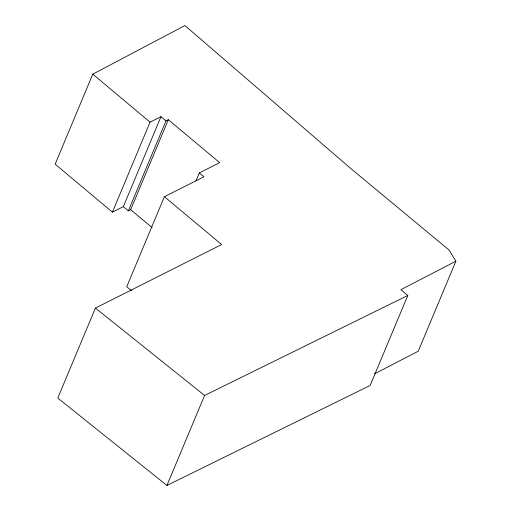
<?xml version="1.0" encoding="UTF-8"?>
<svg xmlns="http://www.w3.org/2000/svg" width="511" height="511" viewBox="0 0 511 511"><rect width="100%" height="100%" fill="white"/><g stroke="black" fill="none" stroke-linecap="round" stroke-linejoin="round"><path stroke-width="0.77" d="M374.506 373.841L418.222 351.229L455.863 261.236L449.214 250.16L351.083 168.783L184.925 25.55L92.778 74.159L55.137 164.152L112.426 212.129L123.336 206.668L160.978 116.674L165.986 120.883L168.323 119.721L219.673 162.645L199.303 172.929L195.937 180.977M112.426 212.129L150.068 122.135L160.978 116.674M123.336 206.668L128.344 210.877L165.986 120.883M128.344 210.877L130.675 209.714L168.323 119.721M131.627 290.753L126.754 286.677L164.401 196.684L221.653 244.539L95.416 308.082L57.769 398.075L166.937 485.45L370.149 385.46L407.797 295.467L400.867 289.68L455.863 261.236M166.937 485.45L204.585 395.457L407.797 295.467M164.401 196.684L203.883 176.844L199.303 172.929M95.416 308.082L204.585 395.457M92.778 74.159L150.068 122.135M130.675 209.714L152.074 227.599"/></g></svg>
